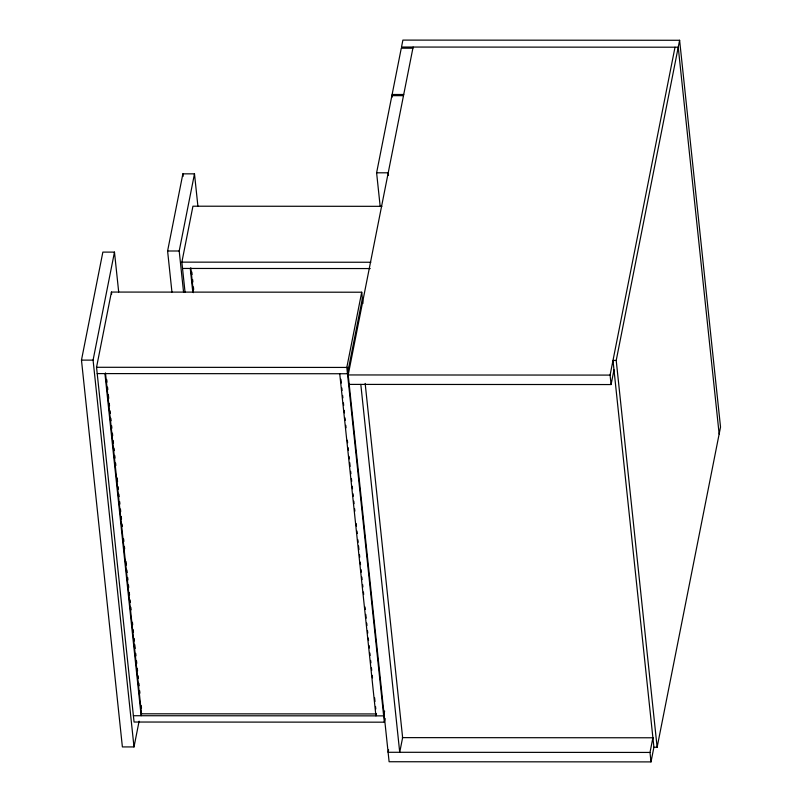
<?xml version="1.0" encoding="UTF-8"?>
<svg xmlns="http://www.w3.org/2000/svg" width="802" height="802" viewBox="0 0 802 802"><rect width="100%" height="100%" fill="white"/><g stroke="black" fill="none" stroke-linecap="round" stroke-linejoin="round"><path stroke-width="1.2" d="M139.107 721.158L134.004 746.933L122.385 746.923L81.473 360.118L102.856 252.109L114.475 252.119L118.686 291.918M134.004 746.933L93.082 360.128L114.475 252.119M385.06 718.542L384.338 722.181L134.064 722.031L96.541 367.286L111.428 292.068L361.712 292.219L362.905 303.497M171.939 292.038L167.598 250.996L182.876 173.844L194.485 173.844L197.904 206.184M183.548 292.038L179.207 250.996L194.485 173.844M185.031 292.088L181.864 262.144L192.941 206.204L381.902 206.325M380.168 206.385L376.609 172.801L391.887 95.649L403.496 95.659M392.378 96.982L392.118 94.496L401.281 48.2L412.9 48.21M384.338 722.181L346.815 367.436L361.712 292.219M362.374 298.524L347.477 373.742L97.202 373.592M653.921 747.163L651.003 761.9L389.11 761.74L348.198 374.945L413.12 47.047M376.308 713.94L375.927 715.865L339.737 373.742M384.629 711.023L383.667 715.875L133.393 715.725M388.599 749.83L388.118 752.286L650.001 752.436L652.918 737.7M349.201 384.399L611.084 384.559L610.091 375.095L675.013 47.208M611.084 384.559L614.001 369.822M616.217 360.439L612.989 360.439L653.901 747.243L657.129 747.243L616.217 360.439L679.615 40.27L402.885 40.1L401.511 47.047L678.231 47.208L719.153 434.012M657.129 747.243L720.527 427.065L679.615 40.27M392.118 94.496L403.727 94.496M376.609 172.801L388.228 172.811L388.489 175.297M167.598 250.996L179.207 250.996M181.864 262.144L370.825 262.254M182.535 268.449L370.243 268.56M81.473 360.118L93.082 360.128M96.541 367.286L346.815 367.436M348.198 374.945L610.091 375.095M141.282 713.8L376.539 713.94M402.293 737.629L652.898 737.78M650.001 752.436L651.003 761.9M365.161 383.426L402.624 737.629L399.727 752.286L360.81 384.409M348.248 369.882L347.968 367.256L347.868 371.817M340.91 379.276L341.311 383.005M341.832 387.988L342.093 390.474M342.624 395.446L342.885 397.932M343.416 402.915L343.677 405.401M344.198 410.373L344.469 412.87M344.99 417.842L345.251 420.328M345.782 425.311L346.043 427.797M347.356 440.238L347.627 442.724M348.148 447.696L348.409 450.193M349.07 456.408L349.331 458.894M349.732 462.634L350.123 466.363M350.654 471.335L350.915 473.822M351.436 478.804L351.707 481.29M352.228 486.263L352.489 488.759M353.02 493.731L353.281 496.217M353.812 501.2L354.073 503.686M354.594 508.658L354.865 511.145M356.178 523.586L356.439 526.082M356.97 531.054L357.231 533.541M357.892 539.766L358.153 542.252M358.544 545.982L358.945 549.721M359.466 554.693L359.727 557.179M360.258 562.162L360.519 564.648M361.05 569.62L361.311 572.107M361.832 577.089L362.103 579.575M362.624 584.548L362.885 587.044M363.416 592.016L363.677 594.503M364.99 606.944L365.261 609.43M365.782 614.412L366.183 618.141M366.704 623.114L366.965 625.61M367.496 630.583L367.757 633.069M368.288 638.051L368.549 640.537M369.07 645.51L369.341 647.996M369.862 652.978L370.123 655.465M370.654 660.437L370.915 662.933M371.446 667.906L371.707 670.392M372.228 675.374L372.499 677.86M374.604 697.76L374.995 701.499M375.526 706.472L375.787 708.958M182.876 173.844L183.137 176.33M191.828 272.058L192.089 274.545M192.62 279.527L192.881 282.013M193.412 286.986L193.673 289.482M190.786 267.768L193.422 292.65M190.274 268.449L192.781 292.088M111.428 292.068L111.658 294.164M106.766 379.697L107.027 382.183M107.548 387.155L107.819 389.642M108.34 394.624L108.731 398.353M109.262 403.326L109.523 405.822M110.054 410.794L110.315 413.281M110.836 418.263L111.107 420.749M111.628 425.722L111.889 428.208M112.42 433.19L112.681 435.676M113.212 440.649L113.473 443.145M114.004 448.117L114.265 450.604M114.786 455.586L115.057 458.072M115.578 463.045L115.839 465.531M117.162 477.972L117.553 481.711M118.074 486.684L118.345 489.17M118.866 494.152L119.127 496.638M119.658 501.611L119.919 504.107M120.45 509.08L120.711 511.566M121.242 516.548L121.503 519.034M122.024 524.007L122.295 526.493M123.608 538.934L123.869 541.43M124.4 546.403L124.661 548.889M125.974 561.33L126.365 565.069M126.896 570.042L127.157 572.528M127.688 577.51L127.949 579.996M128.47 584.969L128.741 587.455M129.262 592.437L129.533 594.924M130.054 599.896L130.315 602.392M130.846 607.365L131.107 609.851M132.42 622.292L132.691 624.778M133.212 629.76L133.473 632.247M134.135 638.462L134.395 640.958M134.796 644.688L135.187 648.417M135.708 653.399L135.979 655.886M136.5 660.858L136.761 663.344M137.292 668.327L137.553 670.813M138.084 675.785L138.345 678.281M138.876 683.254L139.137 685.74M139.658 690.722L139.929 693.209M141.242 705.65L141.503 708.136M105.463 372.91L141.513 713.8L141.132 715.725L104.942 373.602"/></g></svg>
